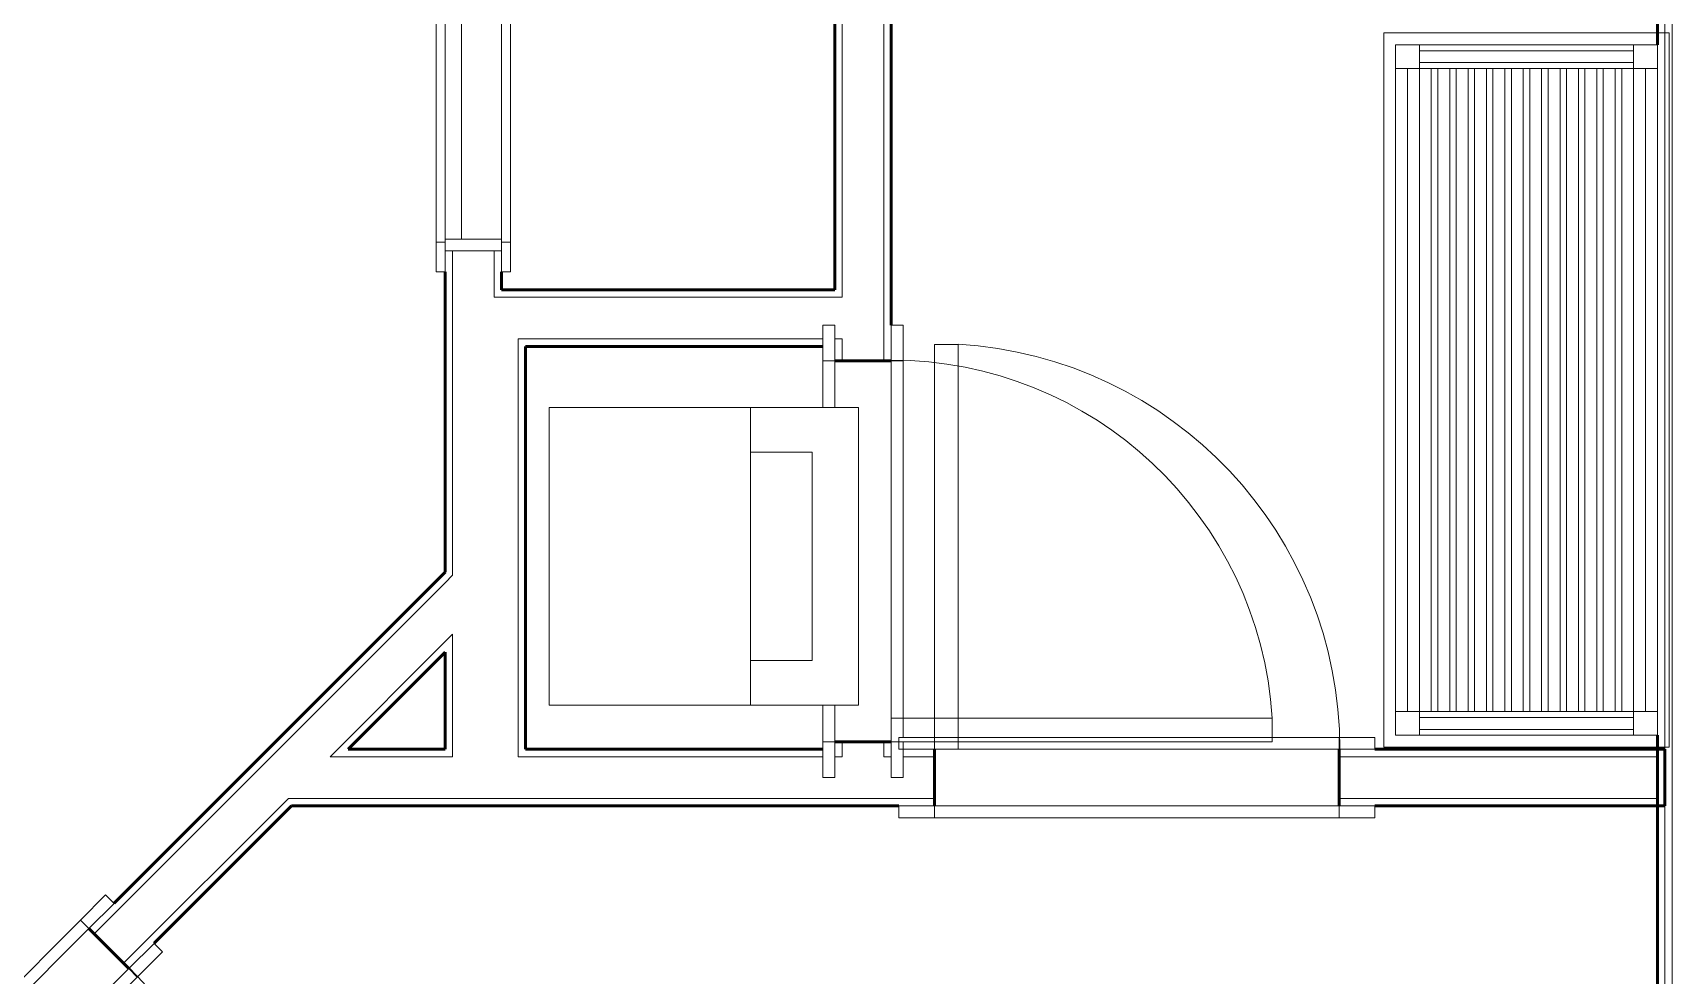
# Model space of a CAD drawing. Header units: inches. Extents: x -4235 to -464, y 9767 to 12347.
# Drawn here: x -3479.5 to -3341.7, y 10228.8 to 10307.9 of the extents above; entities that cross this region are included whole.
import ezdxf

# ---------------------------------------------------------------- set-up
doc = ezdxf.new("R2010")
doc.units = ezdxf.units.IN
doc.header["$MEASUREMENT"] = 0
for name, color, linetype, lineweight in [('0-1', 7, 'Continuous', 5), ('0-2', 10, 'Continuous', 9), ('A-DOOR-1', 10, 'Continuous', 9), ('A-DOOR-2', 50, 'Continuous', 20), ('A-DOOR-FRAM-1', 10, 'Continuous', 9), ('A-WALL-1', 7, 'Continuous', 50), ('A-WALL-2', 250, 'Continuous', 13), ('A-WALL-3', 10, 'Continuous', 9), ('A-WALL-4', 254, 'Continuous', 9), ('I-WALL-1', 7, 'Continuous', 50), ('P-SANR-FIXT-1', 10, 'Continuous', 9), ('Q-CASE-1', 10, 'Continuous', 9), ('Q-CASE-2', 254, 'Continuous', 9)]:
    doc.layers.add(name, color=color, linetype=linetype, lineweight=lineweight)

# ---------------------------------------------------------------- blocks, each defined once
blk = doc.blocks.new('Stacked Washer and Dryer - 26_x25_ - Private-1352637-BACKGROUND - RCP - 3RD FLOOR')
at = {"layer": 'P-SANR-FIXT-1'}
for p, q in [((26, 12.5), (0, 12.5)), ((0, -12.5), (0, 12.5)), ((16.90625, 12.5), (16.90625, -12.5)), ((26, 12.5), (26, -12.5)), ((16.90625, 8.75), (22.09375, 8.75)), ((22.09375, 8.75), (22.09375, -8.75)), ((22.09375, -8.75), (16.90625, -8.75)), ((0, -12.5), (26, -12.5))]:
    blk.add_line(p, q, dxfattribs=at)
blk = doc.blocks.new('SWING - SINGLE - FLUSH - 2-10 x 6-8 - PRIVACY-3199407-BACKGROUND - RCP - 3RD FLOOR')
at = {"layer": 'A-DOOR-1'}
blk.add_arc((17, 2.37), 34.07, 93.3657, 180, dxfattribs=at)
at = {"layer": 'A-DOOR-2'}
for p, q in [((15, 2.37), (15, 36.38)), ((17, 36.38), (15, 36.38)), ((17, 2.37), (17, 36.38)), ((17, 2.37), (15, 2.37))]:
    blk.add_line(p, q, dxfattribs=at)
at = {"layer": 'A-DOOR-FRAM-1'}
for p, q in [((-17, 3.37), (-20, 3.37)), ((-20, 2.37), (-20, 3.37)), ((17, 3.37), (-17, 3.37)), ((-17, 2.37), (-17, 3.37)), ((20, 3.37), (17, 3.37)), ((17, 2.37), (17, 3.37)), ((20, 2.37), (20, 3.37)), ((-20, 2.37), (-17, 2.37)), ((-17, 2.37), (17, 2.37)), ((17, 2.37), (20, 2.37)), ((-17, -2.38), (-20, -2.38)), ((-20, -2.38), (-20, -3.38)), ((17, -2.38), (-17, -2.38)), ((-17, -2.38), (-17, -3.38)), ((20, -2.38), (17, -2.38)), ((17, -2.38), (17, -3.38)), ((20, -2.38), (20, -3.38)), ((-20, -3.38), (-17, -3.38)), ((-17, -3.38), (17, -3.38)), ((17, -3.38), (20, -3.38))]:
    blk.add_line(p, q, dxfattribs=at)
blk = doc.blocks.new('SLIDING - FLUSH - 4-0 x 6-8-3203584-BACKGROUND - RCP - 3RD FLOOR')
at = {"layer": 'A-DOOR-1'}
for p, q in [((-26.75, 2.25), (-26.75, 3)), ((-24.25, 3), (-26.75, 3)), ((24.25, 3), (-24.25, 3)), ((-24.25, 3), (-24.25, 2.25)), ((24.25, 2.25), (24.25, 3)), ((24.25, 3), (26.75, 3)), ((26.75, 3), (26.75, 2.25)), ((-26.75, 2.25), (-24.25, 2.25)), ((1, 2.25), (-24, 2.25)), ((-24, 2.25), (-24, 0.88)), ((1, 2.25), (1, 0.88)), ((26.75, 2.25), (24.25, 2.25)), ((-24, 0.88), (1, 0.88)), ((24, 0.88), (-1, 0.88)), ((-1, 0.88), (-1, -0.5)), ((24, 0.88), (24, -0.5)), ((-1, -0.5), (24, -0.5)), ((-26.75, -3.25), (-26.75, -2.5)), ((-24.25, -2.5), (-26.75, -2.5)), ((-24.25, -2.5), (-24.25, -3.25)), ((24.25, -2.5), (26.75, -2.5)), ((24.25, -3.25), (24.25, -2.5)), ((26.75, -2.5), (26.75, -3.25)), ((-26.75, -3.25), (-24.25, -3.25)), ((-24.25, -3.25), (24.25, -3.25)), ((26.75, -3.25), (24.25, -3.25))]:
    blk.add_line(p, q, dxfattribs=at)
at = {"layer": 'A-DOOR-FRAM-1'}
for p, q in [((-24, 2.25), (-25, 2.25)), ((-25, -2.5), (-25, 2.25)), ((-24, 2.25), (-24, -2.5)), ((24, 2.25), (1, 2.25)), ((24, -2.5), (24, 2.25)), ((24, 2.25), (25, 2.25)), ((25, 2.25), (25, -2.5)), ((-25, -2.5), (-24, -2.5)), ((-24, -2.5), (24, -2.5)), ((25, -2.5), (24, -2.5))]:
    blk.add_line(p, q, dxfattribs=at)
blk = doc.blocks.new('SWING - SINGLE - FLUSH - 2-10 x 6-8 - PRIVACY-3199405-BACKGROUND - RCP - 3RD FLOOR')
at = {"layer": 'A-DOOR-1'}
blk.add_arc((17, -2.38), 34.07, 180, 266.6343, dxfattribs=at)
at = {"layer": 'A-DOOR-2'}
for p, q in [((15, -2.38), (15, -36.38)), ((17, -2.38), (15, -2.38)), ((17, -2.38), (17, -36.38)), ((17, -36.38), (15, -36.38))]:
    blk.add_line(p, q, dxfattribs=at)
at = {"layer": 'A-DOOR-FRAM-1'}
for p, q in [((-17, 3.37), (-20, 3.37)), ((-20, 3.37), (-20, 2.37)), ((-17, 3.37), (-17, 2.37)), ((17, 3.37), (-17, 3.37)), ((20, 3.37), (17, 3.37)), ((17, 3.37), (17, 2.37)), ((20, 3.37), (20, 2.37)), ((-20, 2.37), (-17, 2.37)), ((-17, 2.37), (17, 2.37)), ((17, 2.37), (20, 2.37)), ((-17, -2.38), (-20, -2.38)), ((-20, -3.38), (-20, -2.38)), ((-17, -3.38), (-17, -2.38)), ((17, -2.38), (-17, -2.38)), ((20, -2.38), (17, -2.38)), ((17, -3.38), (17, -2.38)), ((20, -3.38), (20, -2.38)), ((-20, -3.38), (-17, -3.38)), ((-17, -3.38), (17, -3.38)), ((17, -3.38), (20, -3.38))]:
    blk.add_line(p, q, dxfattribs=at)
blk = doc.blocks.new('SWING - SINGLE - FLUSH - 2-8 x 6-8 - PASSAGE-V56-BACKGROUND - RCP - 3RD FLOOR')
at = {"layer": 'A-DOOR-1'}
blk.add_arc((16, 2.37), 32.07, 93.5759, 180, dxfattribs=at)
at = {"layer": 'A-DOOR-2'}
for p, q in [((14, 2.37), (14, 34.38)), ((16, 34.38), (14, 34.38)), ((16, 2.37), (16, 34.38)), ((16, 2.37), (14, 2.37))]:
    blk.add_line(p, q, dxfattribs=at)
at = {"layer": 'A-DOOR-FRAM-1'}
for p, q in [((-16, 3.37), (-19, 3.37)), ((-19, 2.37), (-19, 3.37)), ((15.63, 3.37), (-16, 3.37)), ((-16, 2.37), (-16, 3.37)), ((19, 3.37), (16, 3.37)), ((16, 2.37), (16, 3.37)), ((19, 2.37), (19, 3.37)), ((-19, 2.37), (-16, 2.37)), ((-16, 2.37), (16, 2.37)), ((16, 2.37), (19, 2.37)), ((-16, -2.38), (-19, -2.38)), ((-19, -2.38), (-19, -3.38)), ((-12.08, -2.38), (-16, -2.38)), ((-16, -2.38), (-16, -3.38)), ((16, -2.38), (12.92, -2.38)), ((19, -2.38), (16, -2.38)), ((16, -2.38), (16, -3.38)), ((19, -2.38), (19, -3.38)), ((-19, -3.38), (-16, -3.38)), ((-16, -3.38), (-12.08, -3.38)), ((12.92, -3.38), (16, -3.38)), ((16, -3.38), (19, -3.38))]:
    blk.add_line(p, q, dxfattribs=at)
blk = doc.blocks.new('Bath Vanity - Bath Vanity 60_-2708009-BACKGROUND - RCP - 3RD FLOOR')
at = {"layer": 'Q-CASE-1'}
for p, q in [((-29.26, -24), (-29.26, -1)), ((-28.26, -3), (-28.26, -1)), ((-28.26, -1), (-26.26, -1)), ((27.74, -1), (-26.26, -1)), ((-26.26, -1), (-26.26, -3)), ((27.74, -3), (27.74, -1)), ((27.74, -1), (29.74, -1)), ((29.74, -1), (29.74, -3)), ((30.74, -1), (30.74, -24)), ((27.74, -2), (-26.26, -2)), ((-28.26, -3), (-28.26, -21)), ((-26.26, -3), (-28.26, -3)), ((-27.76, -3), (-27.76, -21)), ((-26.76, -3), (-26.76, -21)), ((27.74, -3), (-26.26, -3)), ((-26.26, -3), (-26.26, -21)), ((-26.26, -4), (27.74, -4)), ((27.74, -3), (27.74, -21)), ((29.74, -3), (27.74, -3)), ((28.24, -3), (28.24, -21)), ((29.24, -3), (29.24, -21)), ((29.74, -3), (29.74, -21)), ((27.74, -4.55), (-26.26, -4.55)), ((-26.26, -5.55), (27.74, -5.55)), ((27.74, -6.09), (-26.26, -6.09)), ((-26.26, -7.09), (27.74, -7.09)), ((27.74, -7.64), (-26.26, -7.64)), ((-26.26, -8.64), (27.74, -8.64)), ((27.74, -9.18), (-26.26, -9.18)), ((-26.26, -10.18), (27.74, -10.18)), ((27.74, -10.73), (-26.26, -10.73)), ((-26.26, -11.73), (27.74, -11.73)), ((27.74, -12.27), (-26.26, -12.27)), ((-26.26, -13.27), (27.74, -13.27)), ((27.74, -13.82), (-26.26, -13.82)), ((-26.26, -14.82), (27.74, -14.82)), ((27.74, -15.36), (-26.26, -15.36)), ((-26.26, -16.36), (27.74, -16.36)), ((27.74, -16.91), (-26.26, -16.91)), ((-26.26, -17.91), (27.74, -17.91)), ((27.74, -18.45), (-26.26, -18.45)), ((-26.26, -19.45), (27.74, -19.45)), ((27.74, -20), (-26.26, -20)), ((-28.26, -23), (-28.26, -21)), ((-28.26, -21), (-26.26, -21)), ((-26.26, -21), (27.74, -21)), ((-26.26, -21), (-26.26, -23)), ((27.74, -22), (-26.26, -22)), ((27.74, -23), (27.74, -21)), ((27.74, -21), (29.74, -21)), ((29.74, -21), (29.74, -23)), ((-26.26, -23), (-28.26, -23)), ((27.74, -23), (-26.26, -23)), ((29.74, -23), (27.74, -23)), ((30.74, -24), (-29.26, -24))]:
    blk.add_line(p, q, dxfattribs=at)
at = {"layer": 'Q-CASE-2'}
for p, q in [((-29.26, -1), (-29.26, 0)), ((-29.26, 0), (30.74, 0)), ((30.74, 0), (30.74, -1))]:
    blk.add_line(p, q, dxfattribs=at)
blk = doc.blocks.new('CTR - 1st Phase - Unit Layouts_rvt-1-BACKGROUND - RCP - 3RD FLOOR')
at = {"layer": 'A-WALL-1'}
for p, q in [((-3412.1, 10286.32), (-3412.1, 10345.21)), ((-3407.35, 10345.21), (-3407.35, 10283.36)), ((-3444.85, 10286.32), (-3444.85, 10287.84)), ((-3440.1, 10287.84), (-3440.1, 10286.32)), ((-3444.85, 10262.61), (-3444.85, 10286.32)), ((-3440.1, 10286.32), (-3438.1, 10286.32)), ((-3438.1, 10286.32), (-3412.1, 10286.32)), ((-3413.1, 10281.57), (-3438.1, 10281.57)), ((-3438.1, 10281.57), (-3438.1, 10247.74)), ((-3407.35, 10280.36), (-3412.1, 10280.36)), ((-3472.66, 10234.8), (-3444.85, 10262.61)), ((-3444.85, 10255.89), (-3453, 10247.74)), ((-3444.85, 10247.74), (-3444.85, 10255.89)), ((-3412.1, 10248.36), (-3407.35, 10248.36)), ((-3453, 10247.74), (-3444.85, 10247.74)), ((-3438.1, 10247.74), (-3413.1, 10247.74)), ((-3403.72, 10247.74), (-3403.72, 10242.99)), ((-3369.72, 10242.99), (-3369.72, 10247.74)), ((-3366.72, 10247.74), (-3342.35, 10247.74)), ((-3342.35, 10247.74), (-3342.35, 10247.11)), ((-3342.35, 10247.11), (-3342.35, 10243.61)), ((-3457.75, 10242.99), (-3469.31, 10231.44)), ((-3406.72, 10242.99), (-3457.75, 10242.99)), ((-3342.35, 10242.99), (-3366.72, 10242.99)), ((-3342.35, 10243.61), (-3342.35, 10242.99)), ((-3471.43, 10229.32), (-3474.79, 10232.68))]:
    blk.add_line(p, q, dxfattribs=at)
at = {"layer": 'A-WALL-2'}
for p, q in [((-3411.47, 10285.7), (-3411.47, 10344.59)), ((-3407.97, 10280.36), (-3407.97, 10344.59)), ((-3444.22, 10286.32), (-3444.22, 10289.59)), ((-3440.72, 10286.32), (-3440.72, 10289.59)), ((-3444.22, 10286.32), (-3444.22, 10285.7)), ((-3444.22, 10285.7), (-3444.22, 10262.35)), ((-3440.72, 10286.32), (-3440.72, 10285.7)), ((-3438.72, 10285.7), (-3440.72, 10285.7)), ((-3438.1, 10285.7), (-3438.72, 10285.7)), ((-3412.1, 10285.7), (-3438.1, 10285.7)), ((-3411.47, 10285.7), (-3412.1, 10285.7)), ((-3438.1, 10282.2), (-3438.72, 10282.2)), ((-3438.72, 10282.2), (-3438.72, 10247.74)), ((-3413.1, 10282.2), (-3438.1, 10282.2)), ((-3411.47, 10282.2), (-3412.1, 10282.2)), ((-3411.47, 10280.36), (-3411.47, 10282.2)), ((-3444.85, 10261.73), (-3444.22, 10262.35)), ((-3474.34, 10232.23), (-3444.85, 10261.73)), ((-3454.51, 10247.11), (-3444.85, 10256.78)), ((-3444.85, 10256.78), (-3444.22, 10257.4)), ((-3444.22, 10257.4), (-3444.22, 10247.74)), ((-3411.47, 10247.74), (-3411.47, 10248.36)), ((-3407.97, 10247.74), (-3407.97, 10248.36)), ((-3453.63, 10247.11), (-3454.51, 10247.11)), ((-3444.22, 10247.11), (-3453.63, 10247.11)), ((-3444.22, 10247.74), (-3444.22, 10247.11)), ((-3438.72, 10247.74), (-3438.72, 10247.11)), ((-3413.1, 10247.11), (-3438.72, 10247.11)), ((-3411.47, 10247.11), (-3412.1, 10247.11)), ((-3411.47, 10247.74), (-3411.47, 10247.11)), ((-3407.97, 10247.74), (-3407.97, 10247.11)), ((-3407.35, 10247.11), (-3407.97, 10247.11)), ((-3403.72, 10247.11), (-3406.35, 10247.11)), ((-3342.97, 10247.11), (-3369.72, 10247.11)), ((-3342.97, 10247.11), (-3342.97, 10243.61)), ((-3471.87, 10229.76), (-3458.01, 10243.61)), ((-3457.13, 10243.61), (-3458.01, 10243.61)), ((-3403.72, 10243.61), (-3457.13, 10243.61)), ((-3342.97, 10243.61), (-3369.72, 10243.61))]:
    blk.add_line(p, q, dxfattribs=at)
at = {"layer": 'A-WALL-3'}
for p, q in [((-3440.1, 10289.59), (-3444.85, 10289.59)), ((-3412.1, 10280.36), (-3412.1, 10276.45)), ((-3407.35, 10248.36), (-3407.35, 10280.36)), ((-3412.1, 10251.45), (-3412.1, 10248.36)), ((-3369.72, 10247.74), (-3403.72, 10247.74)), ((-3403.72, 10242.99), (-3369.72, 10242.99)), ((-3474.79, 10232.68), (-3498.83, 10208.63)), ((-3495.47, 10205.27), (-3471.43, 10229.32))]:
    blk.add_line(p, q, dxfattribs=at)
at = {"layer": 'A-WALL-4'}
for p, q in [((-3412.1, 10280.36), (-3407.35, 10280.36)), ((-3412.1, 10248.36), (-3407.35, 10248.36)), ((-3403.72, 10247.74), (-3403.72, 10242.99)), ((-3369.72, 10247.74), (-3369.72, 10242.99)), ((-3474.79, 10232.68), (-3471.43, 10229.32))]:
    blk.add_line(p, q, dxfattribs=at)
at = {"layer": '0-2'}
for name, p, rotation in [('SLIDING - FLUSH - 4-0 x 6-8-3203584-BACKGROUND - RCP - 3RD FLOOR', (-3442.6, 10314.59), 89.99999999999157), ('Bath Vanity - Bath Vanity 60_-2708009-BACKGROUND - RCP - 3RD FLOOR', (-3341.97, 10278.65), 269.9999999998242), ('SWING - SINGLE - FLUSH - 2-10 x 6-8 - PRIVACY-3199407-BACKGROUND - RCP - 3RD FLOOR', (-3516.72, 10290.2), 224.9999999999979), ('SWING - SINGLE - FLUSH - 2-8 x 6-8 - PASSAGE-V56-BACKGROUND - RCP - 3RD FLOOR', (-3409.72, 10264.36), 269.9999999999947), ('SWING - SINGLE - FLUSH - 2-10 x 6-8 - PRIVACY-3199405-BACKGROUND - RCP - 3RD FLOOR', (-3386.72, 10245.36), 180), ('SWING - SINGLE - FLUSH - 2-10 x 6-8 - PRIVACY-3199407-BACKGROUND - RCP - 3RD FLOOR', (-3485.13, 10218.97), 225.0000000000005)]:
    blk.add_blockref(name, p, dxfattribs=dict(at, rotation=rotation))
blk.add_blockref('Stacked Washer and Dryer - 26_x25_ - Private-1352637-BACKGROUND - RCP - 3RD FLOOR', (-3436.1, 10263.95), dxfattribs=at)
blk = doc.blocks.new('CTR - 1st Phase - Common Walls_rvt-1-BACKGROUND - RCP - 3RD FLOOR')
at = {"layer": 'A-WALL-2'}
for p, q in [((-3342.35, 9988.44), (-3342.35, 10373.41)), ((-3341.72, 9988.44), (-3341.72, 10373.41))]:
    blk.add_line(p, q, dxfattribs=at)
at = {"layer": 'I-WALL-1'}
for p, q in [((-3342.97, 10306.91), (-3342.97, 10373.41)), ((-3342.97, 9988.44), (-3342.97, 10248.91))]:
    blk.add_line(p, q, dxfattribs=at)

msp = doc.modelspace()

# ---------------------------------------------------------------- block references
at = {"layer": '0-1'}
for name in ['CTR - 1st Phase - Unit Layouts_rvt-1-BACKGROUND - RCP - 3RD FLOOR', 'CTR - 1st Phase - Common Walls_rvt-1-BACKGROUND - RCP - 3RD FLOOR']:
    msp.add_blockref(name, (0, 0), dxfattribs=at)

doc.saveas('drawing.dxf')
